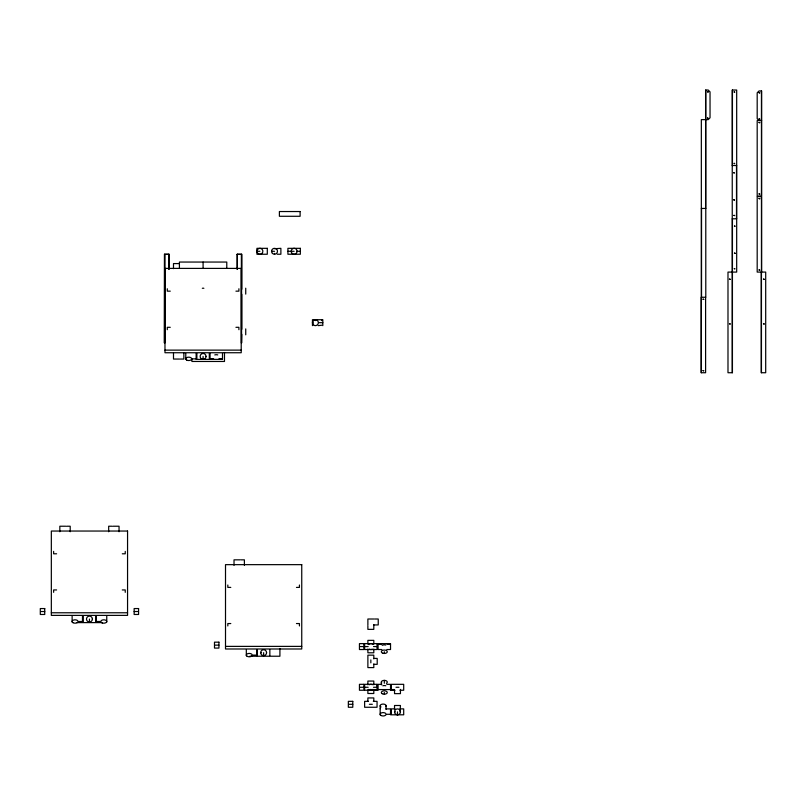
<?xml version="1.0" encoding="UTF-8"?>
<svg xmlns="http://www.w3.org/2000/svg" width="806" height="806" viewBox="0 0 806 806"><rect width="100%" height="100%" fill="white"/><g stroke="black" fill="none" stroke-linecap="round" stroke-linejoin="round"><path stroke-width="1.21" d="M761.63 120.557L757.187 120.557L757.187 196.049L761.63 196.049L761.63 90.957L759.04 90.957L757.187 92.801L757.187 118.704L759.04 120.557M732.241 165.512L736.684 165.512M701.341 208.442L705.784 208.442M732.241 218.799L736.684 218.799M256.933 251.291L259.895 251.291M271.551 251.291L274.514 251.291M287.913 251.291L294.13 251.291M296.789 251.291L300.346 251.291M277.324 254.243L280.881 254.243L280.881 248.329L274.514 248.722M169.048 254.353L164.797 254.353L164.797 343.104M237.145 254.353L241.397 254.353L241.397 343.104M179.416 263.582L173.492 263.582L173.492 268.64M170.257 291.157L167.295 291.157L167.295 288.76M235.936 291.157L238.898 291.157L238.898 288.76M319.257 322.672L322.813 322.672M318.219 325.634L321.775 325.231M170.257 327.307L167.295 327.307L167.295 329.694M235.936 327.307L238.898 327.307L238.898 329.694M164.978 350.126L241.216 350.126M205.953 356.433L206.054 356.433A2.962 2.962 0 0 0 201.621 353.864A2.962 2.962 0 0 0 201.621 358.992A2.962 2.962 0 0 0 206.054 356.433M192.584 358.861L196.14 358.861M210.054 358.831L213.61 358.831M218.93 358.831L222.486 358.831M179.416 359.053L173.492 359.053L173.492 353.139M180.302 359.053L183.859 359.053L183.859 353.139M65.76 526.227L59.835 526.227L59.835 531.748M66.646 526.227L70.203 526.227L70.203 531.748M112.236 526.227L108.679 526.227L108.679 531.748M113.122 526.227L119.046 526.227L119.046 531.748M56.601 553.793L53.639 553.793L53.639 551.395M122.28 553.793L125.242 553.793L125.242 551.395M239.946 559.838L234.022 559.838L234.022 565.359M240.833 559.838L244.389 559.838L244.389 565.359M230.788 587.403L227.826 587.403L227.826 585.005M296.467 587.403L299.429 587.403L299.429 585.005M56.601 589.942L53.639 589.942L53.639 592.339M122.28 589.942L125.242 589.942L125.242 592.339M41.187 611.522L44.743 611.522M134.139 611.522L137.695 611.522M51.332 612.772L127.56 612.772M92.297 619.068L92.398 619.068A2.962 2.962 0 0 0 87.965 616.499A2.962 2.962 0 0 0 87.965 621.628A2.962 2.962 0 0 0 92.398 619.068M373.803 619.008L367.879 619.008L367.879 624.932M374.689 619.008L378.236 619.008L378.236 624.932L373.631 624.932M78.928 621.497L82.484 621.497M96.398 621.497L99.954 621.497M76.913 622.615L101.969 622.615M230.788 623.552L227.826 623.552L227.826 625.95M296.467 623.552L299.429 623.552L299.429 625.95M378.095 644.175L381.641 644.175M386.971 644.175L390.527 644.175M215.373 645.132L218.93 645.132M225.509 646.382L301.746 646.382M360.332 646.573L363.879 646.573M364.624 646.573L368.171 646.573M373.5 646.573L377.057 646.573M381.822 649.525L378.095 649.525L378.095 643.631L390.527 643.631L390.527 649.525L386.799 649.525M260.67 652.679L261.537 652.679M266.484 652.679L266.585 652.679A2.962 2.962 0 0 0 262.151 650.11A2.962 2.962 0 0 0 262.151 655.238A2.962 2.962 0 0 0 266.585 652.679M253.114 655.107L256.671 655.107M249.85 656.225L279.914 656.225L279.914 648.518M374.024 658.421L377.208 658.421L377.208 664.335L373.803 664.335M381.822 684.334L378.095 684.334L378.095 690.228M386.799 684.334L390.527 684.334L390.527 690.228M360.332 687.276L363.879 687.276M364.624 687.276L368.171 687.276M373.5 687.276L377.057 687.276M395.998 687.276L398.96 687.276M395 690.238L391.263 690.238L391.263 684.324L403.695 684.324L403.695 690.238L399.967 690.238M368.352 701.341L364.624 701.341L364.624 707.265L377.057 707.265L377.057 701.341L373.329 701.341M349.23 704.303L352.786 704.303M369.36 704.303L372.322 704.303M385.923 708.897L390.527 708.897L390.527 714.801M395 708.887L391.263 708.887L391.263 714.811L403.695 714.811L403.695 708.887L399.967 708.887M394.527 711.849L395.393 711.849M400.048 711.849L400.441 705.492L394.527 705.492L394.527 709.038M386.971 714.287L390.527 714.287M761.63 272.085L761.63 196.604L757.187 196.604L757.187 272.085L765.7 272.085L765.7 372.735L761.257 372.735L761.257 272.085M761.448 90.957L761.448 196.049M761.448 196.604L761.448 372.735M736.503 165.512L736.503 218.799M732.432 90.03L732.432 165.512M732.432 218.799L732.432 372.735L727.989 372.735L727.989 272.085L736.684 272.085L736.684 90.03L732.241 90.03L732.241 372.735M705.784 90.03L705.784 297.253L701.16 297.253L701.16 372.735L705.603 372.735L705.603 297.253M705.603 208.442L705.603 90.03L708.192 90.03L710.036 91.884L710.036 117.787L708.192 119.631L701.341 119.631L701.341 372.735M701.532 208.442L701.532 297.253M400.441 689.402L400.441 693.644L394.527 693.644L394.527 690.238M397.479 711.849L397.479 714.811M394.225 689.573L373.5 689.573M386.084 705.764L386.084 709.421M384.311 651.752L384.311 653.475M384.311 680.385L384.311 683.266M384.311 692.515L384.311 694.198M381.349 682.108L381.349 684.878M380.16 705.764L380.16 708.686M380.16 708.897L380.16 714.801M377.208 685.805L377.208 684.324L364.624 684.324L364.624 690.238L377.208 690.238L377.208 689.372M377.057 684.324L377.057 690.238M373.803 624.761L373.803 629.365L367.879 629.365L367.879 625.819M373.803 644.095L373.803 640.357L367.879 640.357L367.879 644.095M373.803 649.062L373.803 652.789L367.879 652.789L367.879 649.062M373.803 658.895L373.803 655.157L367.879 655.157L367.879 667.6L373.803 667.6L373.803 663.862M373.803 684.798L373.803 681.06L367.879 681.06L367.879 684.798M373.803 689.765L373.803 693.503L367.879 693.503L367.879 689.765M373.803 701.341L373.803 697.936L367.879 697.936L367.879 701.119M370.841 659.902L370.841 662.854M370.841 689.372L370.841 690.238M322.813 325.634L322.813 319.71L312.446 319.71L312.446 325.634M321.775 319.71L321.775 320.576M315.408 319.71L315.408 320.576M274.514 253.376L274.514 254.243M269.849 649.717L269.849 655.641M263.633 652.679L263.633 655.641M257.406 649.717L257.406 655.641M256.671 649.727L256.671 655.631M246.314 649.727L246.314 655.631M245.729 288.195L245.729 294.109M245.729 328.898L245.729 334.822M241.77 289.273L241.77 254.243L237.145 254.243L237.145 269.385M241.77 294.271L241.77 329.301M241.77 334.299L241.578 343.054L241.578 254.243M237.327 254.243L237.327 269.254M226.778 268.277L226.778 262.051L179.416 262.051L179.416 268.277M224.481 352.504L224.481 361.461L191.919 361.461L191.919 359.043M222.486 353.481L222.486 359.375L210.054 359.375L210.054 353.481M209.318 353.471L209.318 359.385L196.876 359.385L196.876 353.471M203.092 262.051L203.092 268.277M203.092 356.433L203.092 359.385M196.14 353.481L196.14 359.375M185.783 353.481L185.783 359.375M169.048 269.385L169.048 254.243L164.424 254.243L164.424 343.054L164.615 254.243M168.867 254.243L168.867 269.254M165.059 288.296L165.059 291.157M165.059 329.291L165.059 331.095M106.755 616.116L106.755 622.02M96.398 616.116L96.398 622.02M95.662 616.106L95.662 622.03M89.446 619.068L89.446 622.03M83.23 616.106L83.23 622.03M82.484 616.116L82.484 622.02M72.127 616.116L72.127 622.02M372.936 689.372A2.962 2.962 0 0 1 368.745 689.372M369.36 684.717A2.962 2.962 0 0 1 372.322 684.717M382.215 645.354A2.962 1.723 0 0 1 385.792 645.082M372.322 649.142A2.962 2.962 0 0 1 369.36 649.142M368.745 644.488A2.962 2.962 0 0 1 372.936 644.488M381.742 682.974A2.962 1.723 0 0 1 382.608 680.697A2.962 1.723 0 0 1 386.578 680.999A2.962 1.723 0 0 1 386.406 683.327M382.83 685.785A2.962 1.723 0 0 1 385.792 685.785M381.036 706.963A2.962 1.683 0 0 1 380.855 704.686A2.962 1.683 0 0 1 384.825 704.384A2.962 1.683 0 0 1 385.691 706.61M202.326 288.296A2.962 2.962 0 0 1 203.868 288.296M214.789 354.932A2.962 1.723 0 0 1 217.751 354.932M313.121 323.287A2.368 2.368 0 0 1 313.121 322.057M314.793 320.385A2.368 2.368 0 0 1 316.023 320.385M707.467 91.783L708.182 91.975L707.467 91.783M707.467 118.059L708.142 118.341L707.497 117.968M703.023 299.187L703.739 299.379L703.023 299.187M734.105 91.965L734.82 92.156L734.145 91.884M703.023 370.609L703.739 370.8L703.023 370.609M734.105 163.386L734.78 163.668L734.145 163.296M733.732 172.827L734.447 173.018L733.772 172.736M733.732 199.838L734.447 200.029L733.732 199.838M733.923 215.373L734.639 215.565L733.923 215.373M734.478 226.103L735.193 226.295L734.508 226.023M729.48 279.118L730.196 279.309L729.48 279.118M734.478 253.124L735.193 253.316L734.478 253.124M734.286 268.66L735.001 268.851L734.326 268.569M759.051 92.71L759.766 92.902L759.051 92.71M729.48 323.8L730.196 323.992L729.48 323.8M759.051 118.986L759.766 119.177L759.051 118.986M759.051 122.492L759.766 122.683L759.051 122.492M759.051 193.914L759.766 194.105L759.051 193.914M759.051 198.538L759.766 198.729L759.051 198.538M759.051 269.96L759.766 270.151L759.051 269.96M763.494 279.118L764.209 279.309L763.494 279.118M763.494 323.8L764.209 323.992L763.494 323.8M300.114 211.535L279.39 211.535L279.39 216.28L300.114 216.28L300.114 211.535M267.3 248.329L256.933 248.329L256.933 254.243L267.3 254.243L267.3 248.329M300.346 248.329L287.913 248.329L287.913 254.243L300.346 254.243L300.346 248.329M241.216 268.398L164.978 268.398L164.978 352.736L241.216 352.736L241.216 268.398M127.56 531.043L51.332 531.043L51.332 615.381L127.56 615.381L127.56 531.043M301.746 564.653L225.509 564.653L225.509 648.991L301.746 648.991L301.746 564.653M44.743 608.56L40.3 608.56L40.3 614.474L44.743 614.474L44.743 608.56M138.582 608.56L134.139 608.56L134.139 614.474L138.582 614.474L138.582 608.56M218.93 642.17L214.487 642.17L214.487 648.084L218.93 648.084L218.93 642.17M363.879 643.621L359.446 643.621L359.446 649.535L363.879 649.535L363.879 643.621M377.057 643.621L364.624 643.621L364.624 649.535L377.057 649.535L377.057 643.621M363.879 684.324L359.446 684.324L359.446 690.238L363.879 690.238L363.879 684.324M352.786 701.341L348.343 701.341L348.343 707.265L352.786 707.265L352.786 701.341M382.83 653.243A2.962 1.723 0 0 0 387.273 651.752A2.962 1.723 0 0 0 382.83 650.251A2.962 1.723 0 0 0 382.83 653.243M381.036 715.476A2.962 1.683 0 0 0 385.983 714.721A2.962 1.683 0 0 0 382.356 712.655A2.962 1.683 0 0 0 381.036 715.476M382.215 693.704A2.962 1.683 0 0 0 387.172 692.948A2.962 1.683 0 0 0 383.545 690.883A2.962 1.683 0 0 0 382.215 693.704M395.998 714.418A2.962 2.962 0 0 0 400.441 711.849A2.962 2.962 0 0 0 395.998 709.29A2.962 2.962 0 0 0 395.998 714.418M247.18 656.306A2.962 1.683 0 0 0 252.127 655.55A2.962 1.683 0 0 0 248.5 653.485A2.962 1.683 0 0 0 247.18 656.306M72.993 622.695A2.962 1.683 0 0 0 77.94 621.94A2.962 1.683 0 0 0 74.313 619.874A2.962 1.683 0 0 0 72.993 622.695M102.322 622.957A2.962 1.683 0 0 0 106.755 621.497A2.962 1.683 0 0 0 102.322 620.036A2.962 1.683 0 0 0 102.322 622.957M186.649 360.05A2.962 1.683 0 0 0 191.596 359.295A2.962 1.683 0 0 0 187.969 357.229A2.962 1.683 0 0 0 186.649 360.05M292.034 253.376A2.962 2.962 0 0 0 296.991 252.056A2.962 2.962 0 0 0 293.364 248.429A2.962 2.962 0 0 0 292.034 253.376M272.418 253.376A2.962 2.962 0 0 0 277.375 252.056A2.962 2.962 0 0 0 273.748 248.429A2.962 2.962 0 0 0 272.418 253.376M257.809 253.376A2.962 2.962 0 0 0 262.756 252.056A2.962 2.962 0 0 0 259.129 248.429A2.962 2.962 0 0 0 257.809 253.376M313.312 324.768A2.962 2.962 0 0 0 318.269 323.438A2.962 2.962 0 0 0 314.642 319.811A2.962 2.962 0 0 0 313.312 324.768"/></g></svg>
